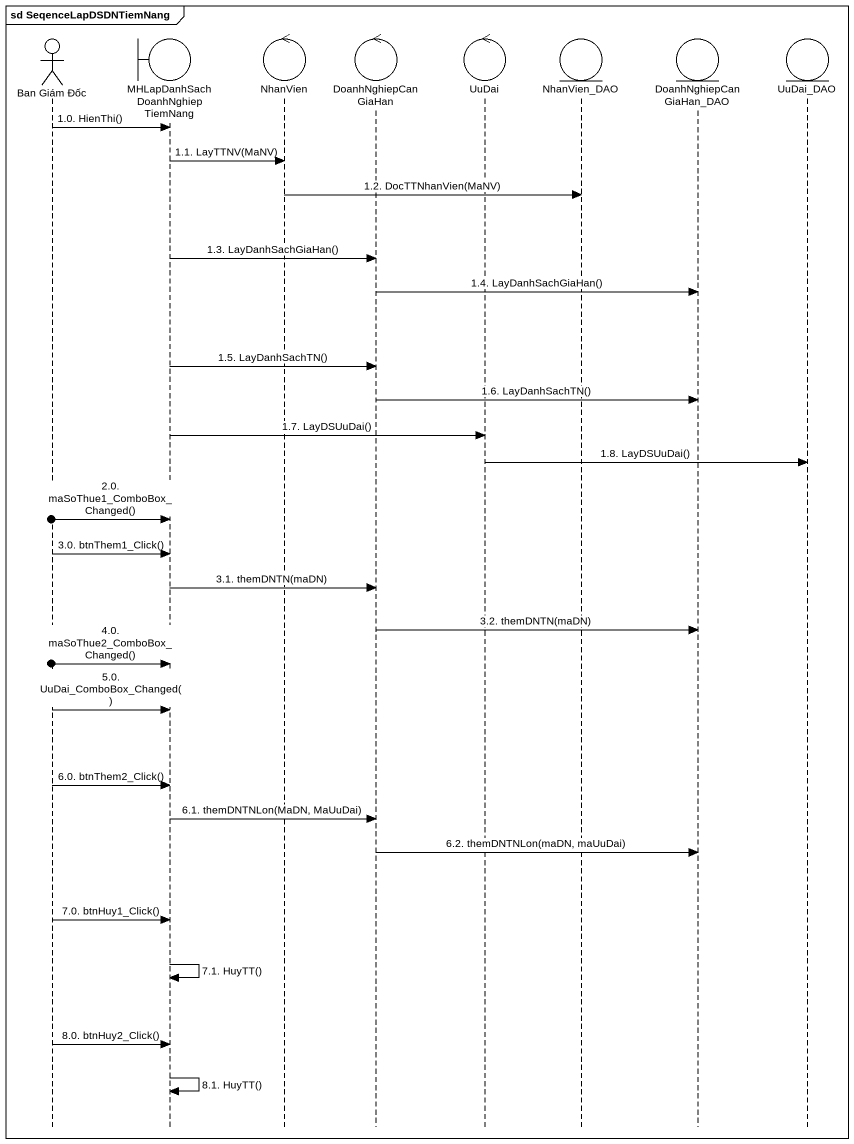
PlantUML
@startuml
mainframe sd SeqenceLapDSDNTiemNang
hide footbox
actor "Ban Giám Đốc" as Ban_Giám_Đốc
boundary "MHLapDanhSachDoanhNghiepTiemNang" as MHLapDanhSachDoanhNghiepTiem
control NhanVien
control DoanhNghiepCanGiaHan
control UuDai
entity NhanVien_DAO
entity DoanhNghiepCanGiaHan_DAO
entity UuDai_DAO

Ban_Giám_Đốc -> MHLapDanhSachDoanhNghiepTiem : 1.0. HienThi()
MHLapDanhSachDoanhNghiepTiem -> NhanVien : 1.1. LayTTNV(MaNV)
NhanVien -> NhanVien_DAO : 1.2. DocTTNhanVien(MaNV)
MHLapDanhSachDoanhNghiepTiem -> DoanhNghiepCanGiaHan : 1.3. LayDanhSachGiaHan()
DoanhNghiepCanGiaHan -> DoanhNghiepCanGiaHan_DAO : 1.4. LayDanhSachGiaHan()
MHLapDanhSachDoanhNghiepTiem -> DoanhNghiepCanGiaHan : 1.5. LayDanhSachTN()
DoanhNghiepCanGiaHan -> DoanhNghiepCanGiaHan_DAO : 1.6. LayDanhSachTN()
MHLapDanhSachDoanhNghiepTiem -> UuDai : 1.7. LayDSUuDai()
UuDai -> UuDai_DAO : 1.8. LayDSUuDai()
[o-> MHLapDanhSachDoanhNghiepTiem : 2.0. maSoThue1_ComboBox_Changed()
Ban_Giám_Đốc -> MHLapDanhSachDoanhNghiepTiem : 3.0. btnThem1_Click()
MHLapDanhSachDoanhNghiepTiem -> DoanhNghiepCanGiaHan : 3.1. themDNTN(maDN)
DoanhNghiepCanGiaHan -> DoanhNghiepCanGiaHan_DAO : 3.2. themDNTN(maDN)
[o-> MHLapDanhSachDoanhNghiepTiem : 4.0. maSoThue2_ComboBox_Changed()
Ban_Giám_Đốc -> MHLapDanhSachDoanhNghiepTiem : 5.0. UuDai_ComboBox_Changed()
Ban_Giám_Đốc -> MHLapDanhSachDoanhNghiepTiem : 6.0. btnThem2_Click()
MHLapDanhSachDoanhNghiepTiem -> DoanhNghiepCanGiaHan : 6.1. themDNTNLon(MaDN, MaUuDai)
DoanhNghiepCanGiaHan -> DoanhNghiepCanGiaHan_DAO : 6.2. themDNTNLon(maDN, maUuDai)
Ban_Giám_Đốc -> MHLapDanhSachDoanhNghiepTiem : 7.0. btnHuy1_Click()
MHLapDanhSachDoanhNghiepTiem -> MHLapDanhSachDoanhNghiepTiem : 7.1. HuyTT()
Ban_Giám_Đốc -> MHLapDanhSachDoanhNghiepTiem : 8.0. btnHuy2_Click()
MHLapDanhSachDoanhNghiepTiem -> MHLapDanhSachDoanhNghiepTiem : 8.1. HuyTT()
@enduml
